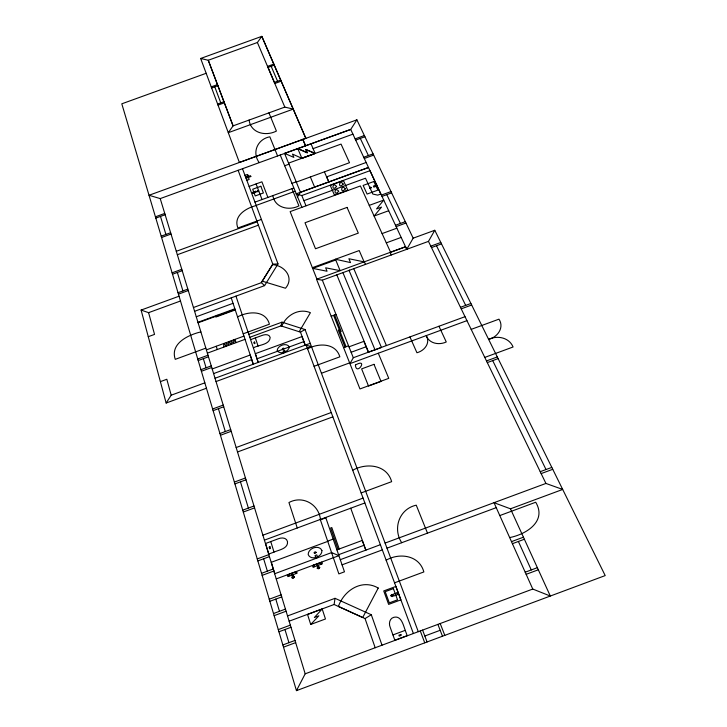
<?xml version="1.0" encoding="UTF-8"?>
<svg xmlns="http://www.w3.org/2000/svg" width="727" height="727" viewBox="0 0 727 727"><rect width="100%" height="100%" fill="white"/><g stroke="black" fill="none" stroke-linecap="round" stroke-linejoin="round"><path stroke-width="1.09" d="M223.652 347.179L223.861 343.471L226.133 346.27L226.333 342.562L228.614 345.361L228.814 341.654L231.104 344.444L231.295 340.745L233.585 343.535L233.767 339.836L236.066 342.626L235.012 339.382M289.137 621.194L334.111 604.491L335.029 598.312L371.297 614.742L382.02 645.194M369.97 187.884L370.979 187.657L370.025 188.002M249.806 337.292L280.958 325.869L282.021 322.161L305.049 329.522L418.289 631.681M206.168 73.291L121.8 103.816L296.452 690.65L305.186 673.811L532.764 589.052L550.321 596.04L510.472 508.809L494.015 502.693L532.764 589.052M378.304 353.258L388.763 378.349L359.956 388.945L316.536 279.277L322.334 280.159L428.476 241.373L434.782 230.268L605.2 575.584L296.452 690.65M465.016 316.681L353.313 357.729L349.923 363.654L466.943 320.643M413.163 238.183L356.893 119.837L350.714 129.433L406.738 249.325L413.163 238.183L434.782 230.268M299.17 331.73L310.411 312.692C298.752 307.83 286.383 315.164 281.731 326.123M194.6 311.292L264.592 285.629L278.014 263.928L242.482 168.682M297.307 197.171L300.478 192.282L368.498 167.492L295.989 193.918L301.805 195.536L369.988 170.691L380.821 194.009L377.722 195.136L372.806 194.054L365.499 178.224L303.913 200.679M179.06 296.207L141.102 310.075L166.138 403.031L171.19 395.197L204.841 382.847M200.652 58.469L208.276 60.259L233.085 125.871L284.82 107.096L293.281 109.095L228.296 132.687L233.085 125.871L208.276 60.259L257.394 42.493L261.829 36.35L305.831 138.294L239.383 162.457L200.652 58.469L261.829 36.35L305.822 138.266M322.197 608.999L314.364 617.487L318.853 615.824L310.711 624.466L307.539 614.442L322.197 608.999L325.46 618.986L310.711 624.466M283.548 349.142L284.139 348.442L283.176 348.106L282.258 348.924L283.23 349.26M334.111 604.491L365.045 618.586L371.297 614.742M280.958 325.869L300.478 332.148L305.049 329.522M488.608 339.336C497.413 337.346 504.602 327.659 498.967 319.162L471.178 329.386M349.687 270.153L349.033 270.408L381.43 347.47L368.58 352.186L336.819 274.87M274.015 552.093C278.595 549.957 288.31 548.794 287.501 541.615C286.656 537.544 281.649 537.38 278.496 538.707L265.591 543.487L268.808 554.019L274.015 552.093L270.771 541.57M525.203 572.204L537.362 567.678M526.157 574.321L538.334 569.786M392.934 634.925L405.23 630.345C403.376 625.493 401.486 615.405 393.961 617.268C389.527 618.323 388.563 623.666 390.208 627.346L394.852 640.251L407.184 635.652L405.23 630.345M424.822 636.007L440.18 630.291M253.496 347.851C258.485 344.671 269.672 345.143 270.171 337.401C269.144 333.857 264.628 334.393 261.92 335.492L250.724 339.6M257.249 558.918L268.826 554.628M257.84 560.908L269.435 556.618M327.668 541.133L333.184 539.089M327.75 541.388L271.316 562.289L274.779 573.639M261.538 573.33L273.216 569.005M540.225 471.687L551.811 467.397M262.147 575.366L273.834 571.031M541.152 473.595L552.747 469.297M336.892 549.848L362.228 540.452L365.745 550.166M274.661 573.739L331.585 552.593L338.909 555.673L276.242 578.91M338.573 554.71L363.982 545.295M292.063 575.048L287.837 576.611L287.319 574.957L296.589 571.513L297.116 573.176L292.863 574.748M317.299 565.688L313.073 567.26L312.528 565.606L321.797 562.171L322.352 563.825L318.09 565.397M292.227 575.566L293.026 575.266M317.472 566.206L318.262 565.915M340.291 559.681L380.385 544.696M385.083 543.078L545.932 483.437L562.689 489.444L510.472 508.809M342.072 564.834L382.32 549.903M386.991 548.167L496.241 507.655M269.244 599.23L281.095 594.831M499.794 515.57L535.717 502.239C547.186 521.386 526.003 534.427 509.663 537.571M269.862 601.311L281.731 596.912M386.155 560.217C399.468 552.411 419.424 555.21 423.85 571.94L394.552 582.818M273.506 613.533L285.447 609.099M274.134 615.66L286.093 611.216M287.538 615.951L335.029 598.312M511.49 541.633L523.44 537.198M278.287 629.618L290.346 625.138M512.408 543.687L524.376 539.243M278.932 631.772L291 627.292M282.858 644.949L295.008 640.432M283.512 647.148L295.68 642.623M236.157 447.532L331.258 412.509M484.782 357.411L513.08 346.988C509.345 337.855 498.14 335.265 489.625 338.955M237.52 451.976L332.866 416.853M486.49 360.928L497.295 356.948M487.29 362.591L498.113 358.602M234.376 482.074L245.453 477.984M234.921 483.891L246.008 479.802M242.736 510.163L253.996 506.001M352.722 470.26C366.254 462.608 386.909 464.508 391.644 481.665L361.146 492.942M243.3 512.044L254.568 507.882M262.901 535.199L363.064 498.095M264.41 540.143L364.872 502.966M320.389 519.832L325.832 517.815M243.191 333.802L269.417 324.197C265.582 309.847 248.034 311.265 237.575 316.908M205.841 348.133L175.252 359.338C169.827 343.398 188.529 334.802 200.888 331.903M206.368 349.878L243.954 336.101M248.807 334.329L282.021 322.161M207.368 353.149L245.035 339.345M197.744 358.993L208.004 355.23M198.207 360.556L208.476 356.793M331.167 316.245L336.028 314.455M160.376 381.63L166.828 379.267L171.19 395.197M200.925 369.689L211.257 365.899M201.397 371.27L211.739 367.48M212.193 368.971L250.17 355.04L253.214 364.209M213.602 373.587L251.687 359.611M257.031 358.784L303.831 341.617M339.355 329.84L338.319 330.222L345.025 347.106M340.181 331.903L341.217 331.53L334.62 314.973M215.028 378.249L305.285 345.125L311.429 346.534L216.028 381.548M310.22 343.317L306.094 344.825L413.39 633.508M307.585 348.842C318.39 342.98 335.674 342.671 339.845 356.821L314.073 366.29M166.138 403.031L206.45 388.236M343.58 347.642L348.551 345.816M348.969 346.834L363.863 341.363L368.316 352.213M460.473 307.312L470.905 303.477M461.218 308.857L471.669 305.013M351.132 352.268L366.081 346.77M212.62 408.983L223.216 405.093M213.12 410.655L223.725 406.757M321.443 373.26L349.623 362.9M219.936 433.537L230.686 429.584M220.445 435.264L231.213 431.302M300.478 192.282L284.557 153.37L350.714 129.433L160.222 198.598L149.017 195.272L356.893 119.837M256.186 205.405L294.926 191.292M256.24 205.568C246.326 207.895 232.922 215.964 237.92 227.987L261.411 219.427M176.297 251.297L257.158 221.817M177.343 254.732L258.394 225.17M376.731 184.885L373.387 186.103L373.869 187.139L377.213 185.921M381.393 195.081L390.999 191.574M172.099 272.825L181.786 269.29M382.002 196.399L391.626 192.882M172.508 274.215L182.204 270.68M369.252 205.377L383.729 200.089L376.568 208.922L381.511 207.122L374.105 216.037L388.7 210.73M178.015 292.708L187.839 289.128M178.442 294.144L188.275 290.555M141.102 310.075L148.59 312.665L180.487 301.005M395.488 225.261L405.312 221.671M396.124 226.633L405.957 223.035M382.093 233.585L396.86 228.187M193.446 307.521L261.302 282.712L272.807 264.183L238.12 170.272M312.374 267.672L359.211 250.551L364.118 261.884L348.887 258.73L350.523 262.592L335.447 259.248L340.127 270.662L325.651 267.8L327.041 271.235L312.646 268.372M312.674 268.436L335.72 260.002M386.31 242.854L401.168 237.42M196.272 316.772L233.013 303.332M148.272 336.692L154.542 334.402L148.59 312.665M197.953 322.288L234.83 308.802M316.536 279.277L405.539 246.771L406.738 249.325M198.107 322.788L217.318 315.763L217.164 315.264M405.539 246.771L390.581 252.242L360.41 185.958L290.146 211.612L316.917 279.141M430.793 246.144L440.807 242.482M431.484 247.562L441.507 243.89M273.825 64.103L267.581 66.366L274.879 83.478L281.213 81.179M268.036 67.429L274.279 65.166M274.415 82.387L280.74 80.097M313.092 148.644L352.922 134.159M302.432 157.986L314.518 153.588M288.546 163.13L315.154 153.47L310.992 143.764M355.13 138.884L364.354 135.531M284.584 165.783L288.982 164.184M355.694 140.093L364.927 136.731M155.433 216.819L164.747 213.429M155.814 218.109L165.138 214.71M249.116 186.457L261.911 181.805L267.899 197.426M291.745 183.44L296.198 181.823M363.718 157.268L373.069 153.86M296.307 182.086L349.514 162.703L341.054 144.1L315.182 153.452M364.3 158.504L373.66 155.096M161.185 236.166L170.627 232.722M254.968 202.133L293.617 188.057M366.154 162.475L326.687 176.861L328.886 181.932M161.585 237.484L171.036 234.039M211.23 86.876L217.482 84.605M211.63 87.958L217.891 85.686M217.609 104.006L223.952 101.707M218.027 105.115L224.37 102.816M301.896 207.322L280.204 154.951M278.014 263.928L272.807 264.183L261.338 282.594L264.592 285.629M272.534 264.628C284.357 265.428 294.699 277.505 285.511 288.246L262.265 281.158M315.154 153.47L305.803 149.526L307.203 152.797L297.788 148.581L301.869 158.295M315.3 153.488L305.922 149.498L307.33 152.806L297.934 148.617M284.557 153.37L293.862 157.405L292.49 154.097L301.841 158.295M426.267 335.592C429.166 343.735 439.153 345.334 446.26 341.963L438.954 326.259M436.491 245.726L465.689 305.395M492.706 360.592L546.022 469.542M428.476 241.373L545.932 483.437M360.31 138.412L368.398 155.56M386.819 194.636L400.404 223.462M390.099 252.414L391.262 254.977M518.387 541.461L531.283 569.941M409.937 336.919L416.935 352.74C423.995 350.977 430.402 343.644 426.576 336.283M324.406 171.845L328.786 181.95M364.354 261.811L365.472 264.401M314.128 153.933L303.195 157.913M271.162 66.293L277.578 81.242M353.776 268.654L386.41 345.561M257.394 42.493L284.82 107.096M310.356 176.97L314.627 187.112M342.926 272.643L375.005 349.823M268.945 112.858L276.405 131.069C265.973 136.503 250.897 133.314 249.061 120.073M301.805 195.536L306.003 205.796M291.954 188.666L298.915 205.895C289.064 210.984 274.879 207.895 272.861 195.618M277.569 155.914L269.844 136.803C257.585 139.03 251.642 152.452 259.221 162.594M427.494 533.145L416.253 505.174C399.241 508.909 392.48 528.493 401.704 542.715M322.334 280.159L353.313 357.729M333.593 315.345L346.07 346.724M440.198 623.521L444.806 635.362M437.89 624.384L442.479 636.234M256.095 183.913L262.029 199.561M422.587 630.082L427.076 641.968M420.279 630.945L424.75 642.841M214.765 86.822L220.781 102.852M300.478 332.148L305.285 345.125M305.149 345.171L301.959 336.574L255.313 353.685L258.239 362.382L235.948 296.107M350.723 508.209L365.881 550.075M285.411 352.413L284.666 350.332L283.112 350.905L283.848 352.986M365.045 618.586L375.187 647.739M339.255 549.067L331.794 527.538L330.64 527.966L338.091 549.494M325.705 517.46L344.48 571.813L338.864 573.894L320.262 519.478M320.453 519.405C318.753 504.211 302.586 495.123 288.946 502.521L297.261 527.984M255.322 337.91L258.13 346.161M320.798 562.544L321.379 564.179M231.222 297.834L253.305 364.2M317.754 557.718L316.808 554.883L315.055 555.528L316 558.363M317.545 563.752L318.317 566.079L319.698 567.505L318.671 568.805L317.29 568.396L317.526 566.369L316.754 564.043M313.473 565.261L314.009 566.915M292.336 573.094L293.072 575.439L294.435 576.874L293.39 578.183L292.018 577.765L292.281 575.729L291.545 573.385M288.255 574.603L288.773 576.266M216.237 346.261L217.255 349.523M160.222 198.598L305.186 673.811M160.476 216.41L165.91 234.439M177.361 272.443L182.931 290.918M203.342 358.675L206.095 367.798M218.418 408.701L225.306 431.565M240.464 481.847L248.37 508.082M263.637 558.763L267.382 571.168M275.797 599.112L279.477 611.316M284.966 629.537L288.928 642.686M321.916 550.548C322.27 556.991 310.892 560.999 308.212 554.61C307.903 548.194 319.198 544.205 321.916 550.548M246.398 177.297C248.38 180.196 249.906 171.163 246.398 177.297M289.273 346.834C288.892 351.85 279.859 355.176 277.123 350.541C277.541 345.534 286.52 342.217 289.273 346.834M392.462 595.431L391.926 596.158L391.19 595.677L391.726 594.95L392.462 595.431M392.943 595.331L392.007 596.613L390.708 595.767L391.644 594.486L392.943 595.331M371.361 187.566L370.606 188.429L369.589 187.966L370.343 187.112L371.361 187.566M258.321 191.056L257.34 191.283L258.321 191.056M258.694 190.974L257.912 191.819L256.976 191.365L257.758 190.529L258.694 190.974M315.663 552.438L314.455 552.72L315.663 552.438M316.118 552.329L315.118 553.356L314 552.829L315.009 551.811L316.118 552.329M345.334 188.875C339.982 195.1 341.018 183.159 345.334 188.875M338.682 191.301C333.311 197.526 334.384 185.576 338.682 191.301M343.208 184.076C337.873 190.265 338.909 178.397 343.208 184.076M336.574 186.494C331.221 192.691 332.303 180.805 336.574 186.494M355.403 365.045C356.357 376.631 369.025 357.339 355.403 365.045M283.739 348.551L282.667 348.824L283.739 348.551M294.399 576.829C293.554 578.756 289.537 577.756 294.399 576.829M319.671 567.46C318.844 569.423 314.773 568.287 319.671 567.46M378.24 588.052L362.709 617.514L338.409 606.454C343.989 590.379 361.973 578.538 378.24 588.052M314.128 565.77L313.746 566.097L314.128 565.77M288.91 575.121L288.519 575.448L288.91 575.121M320.998 563.443L320.98 563.38M295.78 572.785L295.762 572.731M250.815 176.507L248.389 177.479L249.143 179.469L246.935 180.269L245.081 175.298L247.28 174.507L248.252 176.416L250.515 175.707L250.815 176.507M400.859 634.471L398.905 635.198L399.232 636.098L401.186 635.371L400.859 634.471M269.971 546.777L269.099 547.104L269.608 548.776L270.489 548.449L269.971 546.777M395.879 586.435L383.738 590.942L388.636 604.401L400.868 599.857L395.879 586.435M393.38 588.625L385.219 591.66L389.308 602.874L397.524 599.82L393.38 588.625M397.106 592.823L392.889 594.395L393.507 596.095L397.733 594.522L397.106 592.823M254.586 342.072L253.805 342.353L254.25 343.671L255.023 343.38L254.586 342.072M373.996 364.336L361.619 368.889L368.516 386.046L381.021 381.439L373.996 364.336M343.48 180.596L330.249 185.421L334.411 195.036L347.742 190.174L343.48 180.596M373.842 181.514L363.137 185.421L367.09 194.064L377.858 190.129L373.842 181.514M347.052 207.404L305.013 222.753L315.5 248.761L358.32 233.113L347.052 207.404M234.912 309.511L215.71 316.545L215.874 317.036L235.075 310.002L234.912 309.511M260.839 186.266L252.714 189.22L255.241 195.945L263.401 192.973L260.839 186.266M255.704 191.256L252.433 192.446L252.805 193.464L256.086 192.264L255.704 191.256M305.54 145.745L302.814 139.357L305.54 145.745M296.153 573.53L295.625 571.876L296.116 573.548"/></g></svg>
